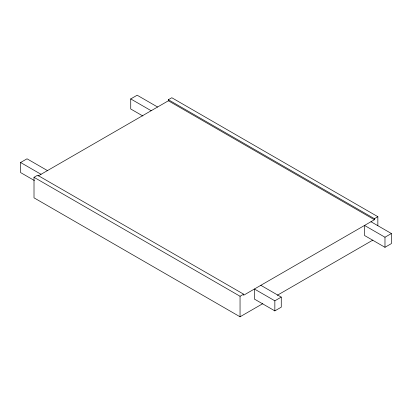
<?xml version="1.0" encoding="UTF-8"?>
<svg xmlns="http://www.w3.org/2000/svg" width="412" height="412" viewBox="0 0 412 412"><rect width="100%" height="100%" fill="white"/><g stroke="black" fill="none" stroke-linecap="round" stroke-linejoin="round"><path stroke-width="0.62" d="M34.407 180.544L20.6 172.577L20.6 162.508L27.022 158.8L47.457 170.594M142.882 116.004L130.733 108.989L130.733 98.926L137.155 95.213L157.59 107.012M262.83 303.634L240.047 316.787L34.011 197.832L34.011 177.299L37.59 175.234L243.626 294.183L243.626 295.244L374.41 219.74L374.41 218.679L168.374 99.725L168.374 100.785L38.084 176.006M168.374 99.725L171.814 97.742L377.85 216.691L377.85 225.678M34.011 177.299L240.047 296.254L243.626 294.183M374.41 218.679L377.85 216.691M277.276 295.291L372.85 240.114M274.845 300.817L281.267 297.109L281.267 307.177L274.845 310.885L254.41 299.086L254.41 289.018L274.845 300.817L274.845 310.885M384.978 237.235L391.4 233.527L391.4 243.59L384.978 247.303L364.543 235.504L364.543 225.436L384.978 237.235L384.978 247.303M168.374 100.785L374.41 219.74M370.965 221.728L391.4 233.527M130.733 98.926L151.163 110.72M260.837 285.31L281.267 297.109M20.6 162.508L41.035 174.307M240.047 296.254L240.047 316.787"/></g></svg>
